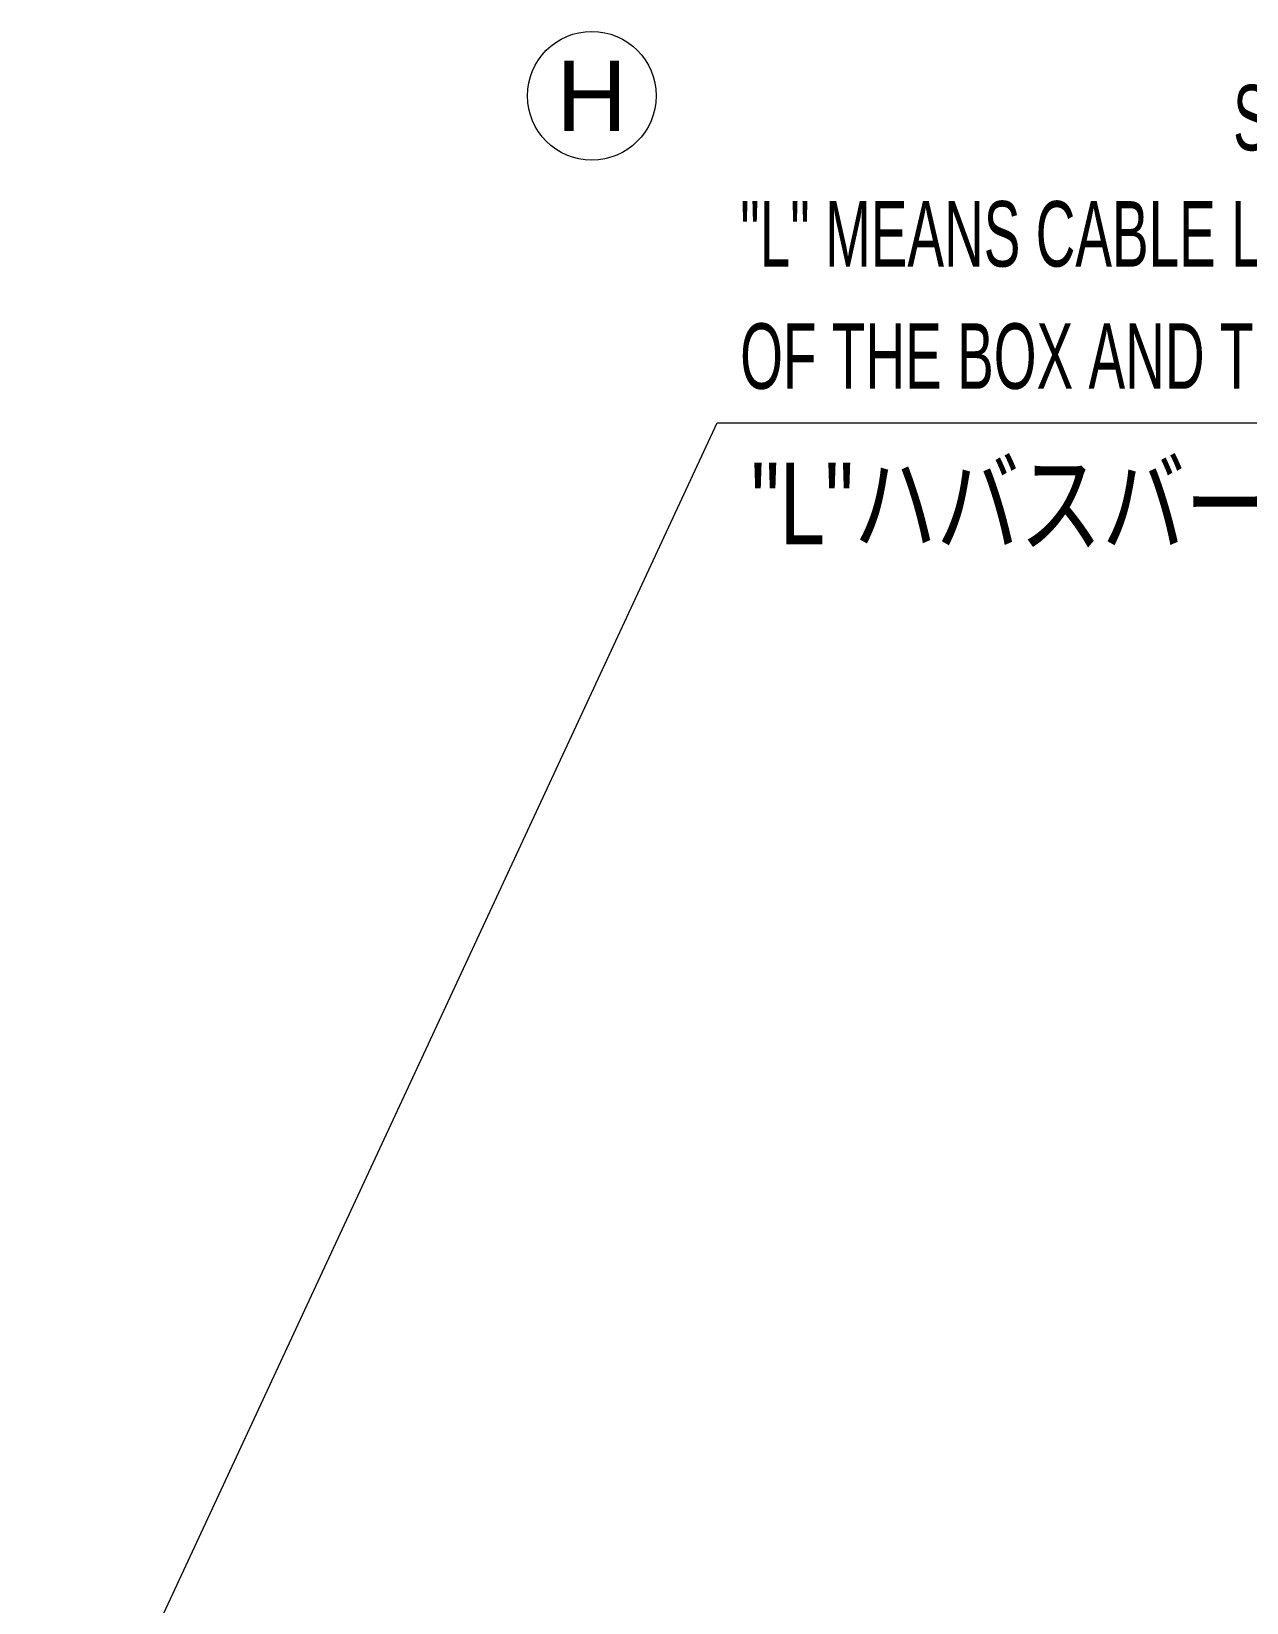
# Model space of a CAD drawing. Header units: millimetres. Extents: x 10 to 832, y 7 to 590.
# Drawn here: x 176.85 to 214.61, y 400.05 to 448.9 of the extents above; entities that cross this region are included whole.
import ezdxf
from ezdxf.enums import TextEntityAlignment as Align

# ---------------------------------------------------------------- set-up
doc = ezdxf.new("R2010")
doc.units = ezdxf.units.MM
doc.layers.add('GR1_16', color=7, linetype='Continuous')
doc.layers.add('GR1_teisei', color=7, linetype='Continuous')
doc.styles.add('HG丸ｺﾞｼｯｸM-PRO', font='')
doc.styles.get('HG丸ｺﾞｼｯｸM-PRO').set_extended_font_data('HG丸ｺﾞｼｯｸM-PRO')

# ---------------------------------------------------------------- blocks, each defined once
blk = doc.blocks.new('BLKF634')
at = {"layer": 'GR1_16', "color": 4, "linetype": 'Continuous', "lineweight": 13}
for p, q in [((176.847, 390.872), (198.158, 436.728)), ((198.158, 436.728), (275.758, 436.728))]:
    blk.add_line(p, q, dxfattribs=at)
at = {"layer": 'GR1_16', "color": 4, "linetype": 'Continuous', "lineweight": 13, "style": 'HG丸ｺﾞｼｯｸM-PRO', "width": 0.627141}
blk.add_text('SEE TABLE.A AT UPPER LEFT CORNER FOR DETAILS.', height=2.03636, dxfattribs=at).set_placement((236.49, 446.215), align=Align.MIDDLE_CENTER)
at = {"layer": 'GR1_16', "color": 4, "linetype": 'Continuous', "lineweight": 13, "style": 'HG丸ｺﾞｼｯｸM-PRO'}
for s, width, p in [('"L" MEANS CABLE LENGTHS BETWEEN THE LEFT SIDE', 0.626939, (198.871, 440.974)), ('OF THE BOX AND THE BOTTOM EDGE OF CONTACTS.', 0.62749, (198.871, 437.174))]:
    blk.add_text(s, height=2.03636, dxfattribs=dict(at, width=width)).set_placement(p, align=Align.BOTTOM_LEFT)
at = {"layer": 'GR1_16', "color": 4, "linetype": 'Continuous', "lineweight": 13, "style": 'HG丸ｺﾞｼｯｸM-PRO', "width": 0.741255}
blk.add_text('"L"ハバスバー終端カラコンタクタエッジ部マデノケーブル長ヲ示ス。', height=2.54545, dxfattribs=at).set_placement((239.405, 432.183), align=Align.BOTTOM_CENTER)
blk = doc.blocks.new('BLKF635')
at = {"layer": 'GR1_teisei', "color": 4, "linetype": 'Continuous', "lineweight": 13}
blk.add_circle((194.26, 446.895), 2, dxfattribs=at)
at = {"layer": 'GR1_teisei', "color": 4, "linetype": 'Continuous', "lineweight": 13, "style": 'HG丸ｺﾞｼｯｸM-PRO', "width": 1.042153}
blk.add_text('H', height=2.182, dxfattribs=at).set_placement((194.26, 446.895), align=Align.MIDDLE_CENTER)

msp = doc.modelspace()

# ---------------------------------------------------------------- block references
at = {"layer": 'GR1_16', "color": 4, "linetype": 'Continuous', "lineweight": 13}
msp.add_blockref('BLKF634', (0, 0), dxfattribs=at)
at = {"layer": 'GR1_teisei', "color": 4, "linetype": 'Continuous', "lineweight": 13}
msp.add_blockref('BLKF635', (0, 0), dxfattribs=at)

doc.saveas('drawing.dxf')
